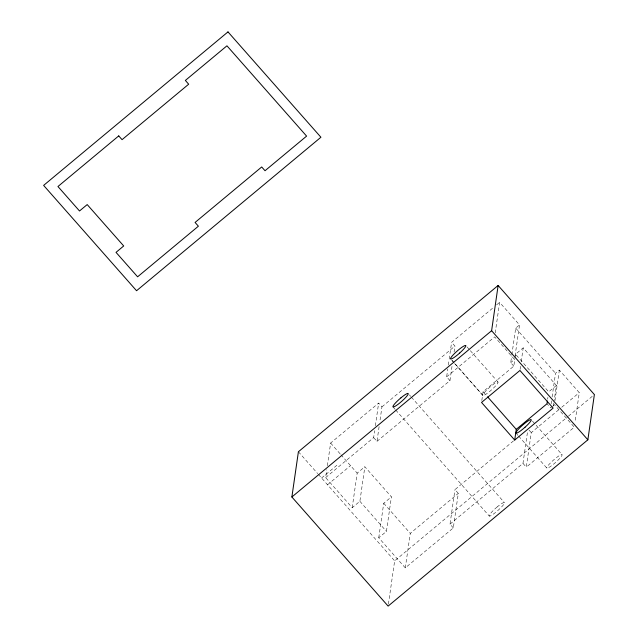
<?xml version="1.0" encoding="UTF-8"?>
<svg xmlns="http://www.w3.org/2000/svg" width="638" height="638" viewBox="0 0 638 638"><rect width="100%" height="100%" fill="white"/><g stroke="black" fill="none" stroke-linecap="round" stroke-linejoin="round"><path stroke-width="0.48" stroke-dasharray="3.19 2.39" d="M513.502 440.882L454.966 489.617L458.291 493.381L453.315 527.905L405.297 567.876L378.749 537.778L386.429 531.382L391.405 496.858L364.856 466.761L359.88 501.285L352.2 507.681L325.643 477.583L326.784 469.696M327.35 465.748L330.62 443.059L378.637 403.088L381.955 406.845L379.817 421.646M352.2 507.681L357.176 473.157L364.856 466.761M325.643 477.583L373.661 437.612L374.65 430.706M375.367 425.777L378.637 403.088M373.661 437.612L376.978 441.376L379.251 425.594M378.749 537.778L383.725 503.254L391.405 496.858M388.414 604.13L394.651 560.858L567.597 416.869M405.297 567.876L410.274 533.352L458.291 493.381M376.978 441.376L449.957 380.615L446.64 376.859L447.772 368.963M448.339 365.016L449.056 360.087M449.192 359.098L451.608 342.327L493.525 307.428M449.957 380.615L452.087 365.821M454.081 352.009L454.934 346.091L451.608 342.327M453.315 527.905L449.997 524.149L454.966 489.617M481.81 400.497L483.07 391.732L513.797 366.148L514.858 358.819M495.216 332.94L499.626 302.356L519.539 324.925L514.842 357.487M513.797 366.148L510.719 362.655L511.716 355.749M511.859 354.76L515.695 328.123L519.539 324.925M514.986 357.902L515.52 354.242L523.2 347.846L556.384 385.464L554.263 400.217M520.082 369.482L520.648 365.55M521.214 361.618L523.2 347.846M449.997 524.149L522.969 463.387L527.522 431.822M522.969 463.387L526.294 467.152L531.263 432.62L558.705 409.779M547.651 399.189L547.914 397.354M551.12 403.854L551.543 400.895M552.109 396.948L555.523 373.27L559.366 370.08L579.28 392.649L575.013 422.244M553.409 406.119L554.119 401.206M554.956 400.656L559.366 370.08M496.571 304.892L499.626 302.356M381.955 406.845L454.934 346.091M321.568 478.014L336.936 465.222M446.64 376.859L494.649 336.888L514.563 359.457L510.719 362.655M327.533 484.776L350.533 465.628M556.384 385.464L548.704 391.86L515.52 354.242M552.468 406.207L550.546 407.802L546.989 403.766M553.106 405.672L554.39 404.604L574.304 427.181L526.294 467.152M561.751 407.243L579.28 392.649M568.362 416.231L594.377 394.571M515.695 328.123L555.523 373.27M467.048 346.952L469.68 349.935M470.334 350.677L497.951 381.987M532.459 421.096L561.99 454.575M529.054 430.116L531.263 432.62M483.07 391.732L486.323 395.416M451.848 360.111L482.743 395.145M451.967 360.518L453.945 362.751M454.599 363.493L482.87 395.544A10.16 1.587 -41.4 0 0 489.92 391.269L491.922 389.539A10.16 1.587 -41.4 0 0 498.055 382.074A10.16 1.587 -41.4 0 0 490.231 386.819A10.16 1.587 -41.4 0 0 482.735 395.113L482.87 395.544M516.054 433.162L518.016 435.395M518.678 436.137L546.894 468.125A10.16 1.587 -41.4 0 0 553.904 463.89L555.905 462.167A10.16 1.587 -41.4 0 0 562.094 454.671A10.16 1.587 -41.4 0 0 554.31 459.368A10.16 1.587 -41.4 0 0 546.774 467.678L546.894 468.125M409.405 394.914L410.728 396.405M411.382 397.155L504.339 502.521M393.072 407.004L395.05 409.245M395.712 409.995L489.322 516.11M330.62 443.059L340.261 453.977M340.899 454.711L357.176 473.157M383.725 503.254L410.274 533.352M359.88 501.285L386.429 531.382M298.401 451.752L317.708 473.635M318.354 474.369L394.651 560.858M497.169 506.931L495.176 508.669A10.16 1.587 -41.4 0 0 489.147 515.711A10.16 1.587 -41.4 0 0 494.506 513.271L496.484 511.7A10.16 1.587 -41.4 0 0 504.514 502.919A10.16 1.587 -41.4 0 0 497.169 506.931"/><path stroke-width="0.96" d="M291.877 496.994L298.401 451.752L498.126 285.465L594.377 394.571L587.861 439.813L388.127 606.1L291.877 496.994L491.611 330.715L498.126 285.465M514.714 440.068L553.13 408.089L519.938 370.471L481.53 402.442L514.714 440.068L516.262 429.35L546.989 403.766L547.388 401.023M491.611 330.715L587.861 439.813M487.631 396.892L516.262 429.35M400.919 397.833L398.925 399.563A10.16 1.587 -41.4 0 0 392.896 406.605A10.16 1.587 -41.4 0 0 398.264 404.165L400.233 402.594A10.16 1.587 -41.4 0 0 408.264 393.813A10.16 1.587 -41.4 0 0 400.919 397.833M459.703 353.021L457.701 354.744A10.16 1.587 -41.4 0 1 450.651 359.027L450.524 358.596A10.16 1.587 -41.4 0 1 458.012 350.302A10.16 1.587 -41.4 0 1 465.836 345.557A10.16 1.587 -41.4 0 1 459.703 353.021M525.066 427.205L523.056 428.927A10.16 1.587 -41.4 0 1 516.054 433.162L515.927 432.716A10.16 1.587 -41.4 0 1 523.471 424.406A10.16 1.587 -41.4 0 1 531.247 419.708A10.16 1.587 -41.4 0 1 525.066 427.205M227.989 31.9L43.623 185.395L136.556 290.737L320.922 137.242L227.989 31.9M118.74 135.902L57.946 186.519L79.519 210.979L87.199 204.583L123.708 245.965L116.02 252.361L137.601 276.812L198.394 226.203L195.076 222.439L261.7 166.965L265.025 170.729L306.599 136.117L226.945 45.816L185.363 80.436L188.689 84.2L122.057 139.666L118.74 135.902"/></g></svg>
